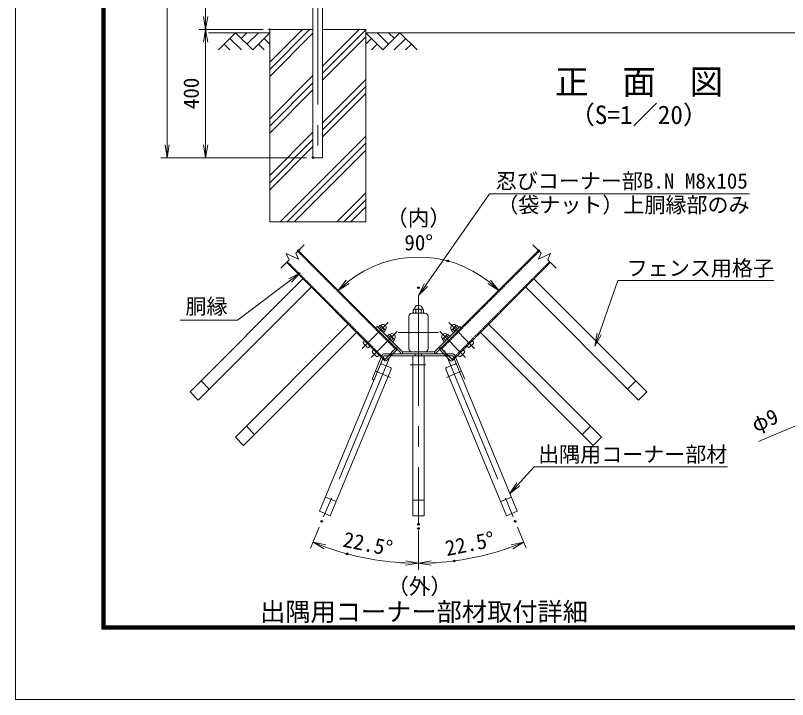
# Model space of a CAD drawing. Units: millimetres, scale not verified. Extents: x -4200 to 4200, y -2970 to 2970.
# Drawn here: x -4200 to -1791, y -2970 to -836 of the extents above; entities that cross this region are included whole.
import ezdxf
from ezdxf.enums import TextEntityAlignment as Align

# ---------------------------------------------------------------- set-up
doc = ezdxf.new("R2010")
doc.units = ezdxf.units.MM
doc.header["$LTSCALE"] = 10
doc.header["$PDMODE"] = 32
doc.header["$PDSIZE"] = 5
doc.linetypes.add('USER1', pattern=[50.8, 31.75, -6.35, 6.35, -6.35])
doc.linetypes.add('USER2', pattern=[0.375, 0.25, -0.125])
for name, color, linetype, lineweight in [('0-0_D-STR1', 1, 'Continuous', 18), ('0-1_D-BMK', 2, 'USER1', 13), ('0-2_D-BGD', 7, 'Continuous', 18), ('0-3_D-STR4', 7, 'Continuous', 18), ('0-4_D-DCR-HCH', 7, 'Continuous', 13), ('0-5_D-STR3', 3, 'Continuous', 13), ('0-6_D-STR-DIM', 7, 'Continuous', 13), ('0-7_0', 7, 'Continuous', 18), ('0-9_D-TTL-TXT', 7, 'Continuous', 18), ('0-A_D-STR-TXT', 7, 'Continuous', 13), ('0-B_D-TTL', 7, 'Continuous', 18)]:
    doc.layers.add(name, color=color, linetype=linetype, lineweight=lineweight)
doc.layers.add('0-8_Defpoints', color=253, linetype='Continuous')
doc.styles.add('ＭＳ ゴシック', font='')
doc.styles.get('ＭＳ ゴシック').set_extended_font_data('MS Gothic')

# ---------------------------------------------------------------- blocks, each defined once
blk = doc.blocks.new('_Open')
at = {"layer": '0-7_0'}
blk.add_line((-10, 1.667), (0, 0), dxfattribs=at)
blk.add_lwpolyline([(-10, -1.667), (0, 0), (-10, 0)], dxfattribs=at)

msp = doc.modelspace()

# ---------------------------------------------------------------- linework, layer by layer
at = {"layer": '0-0_D-STR1'}
for p, q in [((-3271.57, -684.1), (-3271.57, -1279.9)), ((-3241.57, -1279.9), (-3241.57, -684.1)), ((-3271.57, -1279.9), (-3241.57, -1279.9)), ((-3271.57, -1279.9), (-3241.57, -1279.9)), ((-3317.41, -1569.37), (-3012.65, -1874.13)), ((-2567.77, -1569.41), (-2872.53, -1874.18)), ((-3354.18, -1606.14), (-3049.42, -1910.9)), ((-2531, -1606.18), (-2835.76, -1910.95)), ((-3304.96, -1660.16), (-3655.05, -2010.25)), ((-2580.21, -1660.21), (-2230.12, -2010.29)), ((-3279.51, -1685.62), (-3629.6, -2035.7)), ((-2605.67, -1685.66), (-2255.58, -2035.75)), ((-2972.56, -1774.36), (-2972.56, -1875.96)), ((-2921.76, -1765.16), (-2963.36, -1765.16)), ((-2912.56, -1875.96), (-2912.56, -1774.36)), ((-3163.54, -1801.58), (-3513.63, -2151.67)), ((-2721.63, -1801.63), (-2371.55, -2151.71)), ((-3138.09, -1827.04), (-3488.17, -2177.12)), ((-2747.09, -1827.08), (-2397, -2177.17)), ((-2963.36, -1885.16), (-2921.76, -1885.16)), ((-2960.56, -2396.46), (-2960.56, -1901.36)), ((-2924.56, -2396.46), (-2924.56, -1901.36)), ((-3250.85, -2382.67), (-3060.08, -1922.12)), ((-3056.94, -1923.42), (-3029.96, -1934.6)), ((-2828.19, -1923.42), (-2855.17, -1934.6)), ((-2634.28, -2382.67), (-2825.05, -1922.12)), ((-3217.59, -2396.45), (-3028.12, -1939.04)), ((-2667.54, -2396.45), (-2857.01, -1939.04)), ((-3595.3, -2001.41), (-3620.76, -1975.95)), ((-2289.87, -2001.46), (-2264.42, -1976)), ((-3655.05, -2010.25), (-3629.6, -2035.7)), ((-2230.12, -2010.29), (-2255.58, -2035.75)), ((-3453.88, -2142.83), (-3479.34, -2117.38)), ((-2431.29, -2142.88), (-2405.84, -2117.42)), ((-3513.63, -2151.67), (-3488.17, -2177.12)), ((-2371.55, -2151.71), (-2397, -2177.17)), ((-3232.48, -2338.33), (-3199.22, -2352.1)), ((-2924.56, -2348.46), (-2960.56, -2348.46)), ((-2652.65, -2338.33), (-2685.91, -2352.1)), ((-3250.85, -2382.67), (-3217.59, -2396.45)), ((-2634.28, -2382.67), (-2667.54, -2396.45)), ((-2924.56, -2396.46), (-2960.56, -2396.46))]:
    msp.add_line(p, q, dxfattribs=at)
at = {"layer": '0-0_D-STR1', "linetype": 'USER2'}
for p, q in [((-3319.67, -1571.63), (-3014.91, -1876.39)), ((-2565.5, -1571.68), (-2870.27, -1876.44)), ((-3351.92, -1603.87), (-3047.15, -1908.64)), ((-2533.26, -1603.92), (-2838.02, -1908.68))]:
    msp.add_line(p, q, dxfattribs=at)
at = {"layer": '0-0_D-STR1'}
for centre, radius, start, end in [((-3302.56, -1662.56), 3.4, 45, 135), ((-2582.62, -1662.61), 3.4, 45, 135), ((-3281.91, -1683.21), 3.4, 314.99941, 45), ((-2603.26, -1683.26), 3.4, 135, 225.00059), ((-2963.36, -1774.36), 9.2, 90, 180), ((-2921.76, -1774.36), 9.2, 0, 90), ((-3161.14, -1803.99), 3.4, 45, 135), ((-2724.04, -1804.03), 3.4, 45, 135), ((-3140.49, -1824.63), 3.4, 314.99941, 45), ((-2744.68, -1824.68), 3.4, 135, 225.00059), ((-2963.36, -1875.96), 9.2, 180, 270), ((-2921.76, -1875.96), 9.2, 270, 0), ((-2957.16, -1901.36), 3.4, 90, 180.00008), ((-2927.96, -1901.36), 3.4, 359.99936, 90), ((-3058.24, -1926.56), 3.4, 67.5, 157.50008), ((-2826.89, -1926.56), 3.4, 22.49936, 112.5), ((-3031.26, -1937.74), 3.4, 337.49992, 67.5), ((-2853.87, -1937.74), 3.4, 112.5, 202.50008)]:
    msp.add_arc(centre, radius, start, end, dxfattribs=at)
at = {"layer": '0-1_D-BMK'}
for p, q in [((-3256.57, 1235.1), (-3256.57, -1294.9)), ((-2942.56, -1711.96), (-2942.56, -1938.28)), ((-2942.56, -1736.68), (-2942.56, -2423.13)), ((-3037.14, -1793.97), (-3117.98, -1874.81)), ((-2848.03, -1794.02), (-2767.2, -1874.85)), ((-3008.86, -1822.26), (-3089.69, -1903.09)), ((-3005.43, -1825.12), (-2879.7, -1825.12)), ((-2876.32, -1822.31), (-2795.48, -1903.14)), ((-3068.42, -1989.28), (-3023.55, -1880.97)), ((-2952.56, -1897.96), (-2952.56, -1891.56)), ((-2932.56, -1897.96), (-2932.56, -1891.56)), ((-2816.71, -1989.28), (-2861.58, -1880.97)), ((-2919.1, -1925.96), (-2968.83, -1925.96)), ((-3075.85, -1945.9), (-3029.9, -1964.93)), ((-2809.28, -1945.9), (-2855.23, -1964.93)), ((-3068.42, -1989.28), (-3244.42, -2414.2)), ((-2816.71, -1989.28), (-2640.71, -2414.2))]:
    msp.add_line(p, q, dxfattribs=at)
at = {"layer": '0-2_D-BGD'}
for p, q in [((-3406.57, -889.9), (-3597.42, -889.9)), ((-1406.57, -889.9), (-3106.57, -889.9))]:
    msp.add_line(p, q, dxfattribs=at)
at = {"layer": '0-3_D-STR4'}
for p, q in [((-3406.57, -879.9), (-3406.57, -1479.9)), ((-3271.57, -879.9), (-3406.57, -879.9)), ((-3106.57, -879.9), (-3241.57, -879.9)), ((-3106.57, -879.9), (-3106.57, -1479.9)), ((-3106.57, -1479.9), (-3406.57, -1479.9))]:
    msp.add_line(p, q, dxfattribs=at)
at = {"layer": '0-4_D-DCR-HCH'}
for p, q in [((-3513, -889.9), (-3566.21, -943.12)), ((-3513, -889.9), (-3459.79, -943.12)), ((-3495.26, -907.64), (-3477.52, -889.9)), ((-3477.52, -925.38), (-3442.05, -889.9)), ((-3459.79, -943.12), (-3406.57, -889.9)), ((-3406.57, -1004.25), (-3282.22, -879.9)), ((-3406.57, -982.16), (-3304.32, -879.9)), ((-3406.57, -1026.35), (-3271.57, -891.35)), ((-3241.57, -993.93), (-3127.54, -879.9)), ((-3241.57, -1016.03), (-3106.57, -881.03)), ((-3053.36, -943.12), (-3106.57, -889.9)), ((-3035.62, -925.38), (-3071.1, -889.9)), ((-3000.15, -889.9), (-3053.36, -943.12)), ((-3017.79, -907.73), (-3035.62, -889.9)), ((-3000.15, -889.9), (-2946.94, -943.12)), ((-3530.74, -907.64), (-3495.1, -943.12)), ((-3424.31, -907.64), (-3406.57, -925.3)), ((-3241.57, -1038.13), (-3106.57, -903.13)), ((-3088.84, -907.64), (-3106.57, -925.3)), ((-2982.41, -907.64), (-3018.05, -943.12)), ((-3548.47, -925.38), (-3530.65, -943.12)), ((-3442.05, -925.38), (-3424.23, -943.12)), ((-3071.1, -925.38), (-3088.92, -943.12)), ((-2964.67, -925.38), (-2982.49, -943.12)), ((-3406.57, -1158.93), (-3271.57, -1023.93)), ((-3241.57, -1170.71), (-3106.57, -1035.71)), ((-3406.57, -1181.03), (-3271.57, -1046.03)), ((-3241.57, -1192.81), (-3106.57, -1057.81)), ((-3406.57, -1203.13), (-3271.57, -1068.13)), ((-3241.57, -1214.9), (-3106.57, -1079.9)), ((-3406.57, -1335.71), (-3271.57, -1200.71)), ((-3406.57, -1357.81), (-3271.57, -1222.81)), ((-3373.99, -1479.9), (-3106.57, -1212.49)), ((-3406.57, -1379.9), (-3271.57, -1244.9)), ((-3351.89, -1479.9), (-3106.57, -1234.58)), ((-3329.8, -1479.9), (-3106.57, -1256.68)), ((-3197.21, -1479.9), (-3106.57, -1389.26)), ((-3175.12, -1479.9), (-3106.57, -1411.36)), ((-3153.02, -1479.9), (-3106.57, -1433.46))]:
    msp.add_line(p, q, dxfattribs=at)
at = {"layer": '0-5_D-STR3'}
for p, q in [((-2958.76, -1763.16), (-2958.76, -1754.16)), ((-2955.03, -1752.16), (-2930.34, -1752.16)), ((-2955.03, -1752.16), (-2930.34, -1752.16)), ((-2950.66, -1754.16), (-2950.66, -1763.16)), ((-2934.46, -1754.16), (-2934.46, -1763.16)), ((-2926.36, -1763.16), (-2926.36, -1754.16)), ((-2955.03, -1765.16), (-2930.34, -1765.16)), ((-2955.03, -1765.16), (-2930.34, -1765.16)), ((-3071.76, -1805.97), (-3076.29, -1810.49)), ((-2994.44, -1883.29), (-3071.76, -1805.97)), ((-3062.14, -1802.71), (-3068.58, -1809.15)), ((-3060.4, -1803.18), (-3062.14, -1802.71)), ((-3046.35, -1817.24), (-3060.4, -1803.18)), ((-2838.83, -1817.28), (-2824.77, -1803.23)), ((-2824.77, -1803.23), (-2823.03, -1802.76)), ((-2823.03, -1802.76), (-2816.6, -1809.19)), ((-2998.96, -1887.81), (-3076.29, -1810.49)), ((-3052.32, -1825.41), (-3068.58, -1809.15)), ((-3058.03, -1806.83), (-3064.46, -1813.26)), ((-3050, -1814.86), (-3056.43, -1821.29)), ((-3045.88, -1818.98), (-3052.32, -1825.41)), ((-3045.88, -1818.98), (-3046.35, -1817.24)), ((-2886.16, -1887.81), (-2808.84, -1810.49)), ((-2839.29, -1819.02), (-2838.83, -1817.28)), ((-2839.29, -1819.02), (-2832.86, -1825.46)), ((-2835.18, -1814.91), (-2828.74, -1821.34)), ((-2832.86, -1825.46), (-2816.6, -1809.19)), ((-2827.15, -1806.88), (-2820.71, -1813.31)), ((-3110.23, -1850.09), (-3114.51, -1855.2)), ((-3033.86, -1831), (-3040.29, -1837.43)), ((-3024.03, -1853.7), (-3040.29, -1837.43)), ((-3029.74, -1835.11), (-3036.18, -1841.55)), ((-3032.12, -1831.46), (-3033.86, -1831)), ((-3018.06, -1845.52), (-3032.12, -1831.46)), ((-3021.71, -1843.15), (-3028.15, -1849.58)), ((-3017.6, -1847.26), (-3024.03, -1853.7)), ((-3017.6, -1847.26), (-3018.06, -1845.52)), ((-2867.58, -1847.31), (-2867.11, -1845.57)), ((-2867.58, -1847.31), (-2861.14, -1853.74)), ((-2867.11, -1845.57), (-2853.06, -1831.51)), ((-2863.46, -1843.19), (-2857.03, -1849.63)), ((-2861.14, -1853.74), (-2844.88, -1837.48)), ((-2855.43, -1835.16), (-2849, -1841.59)), ((-2853.06, -1831.51), (-2851.31, -1831.04)), ((-2851.31, -1831.04), (-2844.88, -1837.48)), ((-2774.95, -1850.14), (-2770.66, -1855.24)), ((-3114.35, -1858.98), (-3102.15, -1871.18)), ((-3093.26, -1867.06), (-3098.37, -1871.35)), ((-3081.94, -1878.37), (-3086.23, -1883.48)), ((-3012.65, -1874.13), (-3049.42, -1910.9)), ((-3010.53, -1876.25), (-3012.65, -1874.13)), ((-2874.65, -1876.3), (-2872.53, -1874.18)), ((-2872.53, -1874.18), (-2835.76, -1910.95)), ((-2803.23, -1878.42), (-2798.95, -1883.53)), ((-2791.92, -1867.11), (-2786.81, -1871.39)), ((-2770.83, -1859.02), (-2783.03, -1871.23)), ((-3087.01, -1970.41), (-3056.5, -1896.75)), ((-3086.06, -1887.26), (-3073.86, -1899.47)), ((-3081.1, -1972.86), (-3050.58, -1899.2)), ((-3064.97, -1895.34), (-3070.08, -1899.63)), ((-3048.74, -1891.56), (-2942.56, -1891.56)), ((-3048.74, -1897.96), (-2942.56, -1897.96)), ((-3010.53, -1880.49), (-3043.05, -1913.02)), ((-2992.56, -1891.28), (-2992.56, -1884.59)), ((-2989.91, -1885.16), (-2895.22, -1885.16)), ((-2989.91, -1891.56), (-2895.22, -1891.56)), ((-2958.76, -1891.56), (-2926.36, -1891.56)), ((-2836.39, -1891.56), (-2942.56, -1891.56)), ((-2836.39, -1897.96), (-2942.56, -1897.96)), ((-2892.56, -1891.28), (-2892.56, -1884.59)), ((-2874.65, -1880.54), (-2842.12, -1913.07)), ((-2804.03, -1972.86), (-2834.54, -1899.2)), ((-2798.12, -1970.41), (-2828.63, -1896.75)), ((-2820.2, -1895.39), (-2815.09, -1899.68)), ((-2799.11, -1887.31), (-2811.31, -1899.51)), ((-3047.29, -1913.02), (-3049.42, -1910.9)), ((-2837.88, -1913.07), (-2835.76, -1910.95)), ((-3081.1, -1972.86), (-3087.01, -1970.41))]:
    msp.add_line(p, q, dxfattribs=at)
msp.add_lwpolyline([(-2890.69, -1883.29), (-2813.37, -1805.97), (-2808.84, -1810.49)], dxfattribs=at)
for centre, radius, start, end in [((-2954.71, -1757.24), 5.08, 37.21089, 142.78911), ((-2956.46, -1751.41), 1, 279.83916, 352.83194), ((-2942.56, -1753.16), 13, 7.16806, 172.83194), ((-2942.56, -1769.56), 17.4, 62.26063, 117.73937), ((-2930.41, -1757.26), 5.1, 37.42505, 142.57495), ((-2928.67, -1751.41), 1, 187.16806, 253.42019), ((-2954.71, -1760.09), 5.08, 217.21089, 322.78911), ((-2942.56, -1747.76), 17.4, 242.26063, 297.73937), ((-2930.41, -1760.06), 5.1, 217.42505, 322.57495), ((-3053.33, -1810.17), 9.94, 314.64798, 135.35202), ((-3070.96, -1812.65), 14.18, 24.22053, 41.8842), ((-2831.84, -1810.21), 9.94, 44.64798, 225.35202), ((-2814.22, -1812.69), 14.18, 138.1158, 155.77947), ((-3066.34, -1823.18), 18.34, 26.96185, 63.03815), ((-3055.81, -1827.79), 14.18, 48.1158, 65.77947), ((-3025.05, -1838.45), 9.94, 314.64798, 135.35202), ((-2860.13, -1838.5), 9.94, 44.64798, 225.35202), ((-2829.36, -1827.84), 14.18, 114.22053, 131.8842), ((-2818.83, -1823.22), 18.34, 116.96185, 153.03815), ((-3042.68, -1840.93), 14.18, 24.22053, 41.8842), ((-3038.06, -1851.46), 18.34, 26.96185, 63.03815), ((-3027.53, -1856.08), 14.18, 48.1158, 65.77947), ((-2857.65, -1856.12), 14.18, 114.22053, 131.8842), ((-2847.12, -1851.51), 18.34, 116.96185, 153.03815), ((-2842.5, -1840.98), 14.18, 138.1158, 155.77947), ((-3112.37, -1857), 2.8, 140, 225), ((-3100.17, -1869.2), 2.8, 225, 310), ((-3012.65, -1878.37), 3, 315, 45), ((-2872.53, -1878.42), 3, 135, 225), ((-2785.01, -1869.25), 2.8, 230, 315), ((-2772.81, -1857.04), 2.8, 315, 40), ((-3084.08, -1885.28), 2.8, 140, 225), ((-3071.88, -1897.49), 2.8, 225, 310), ((-3048.74, -1899.96), 8.4, 90, 157.5), ((-3048.74, -1899.96), 2, 90, 157.5), ((-2989.91, -1878.76), 12.8, 225, 270), ((-2989.91, -1878.76), 6.4, 225, 270), ((-2895.22, -1878.76), 6.4, 270, 315), ((-2895.22, -1878.76), 12.8, 270, 315), ((-2836.39, -1899.96), 8.4, 22.5, 90), ((-2836.39, -1899.96), 2, 22.5, 90), ((-2813.29, -1897.53), 2.8, 230, 315), ((-2801.09, -1885.33), 2.8, 315, 40), ((-3045.17, -1910.9), 3, 225, 315), ((-2840, -1910.95), 3, 225, 315)]:
    msp.add_arc(centre, radius, start, end, dxfattribs=at)
at = {"layer": '0-6_D-STR-DIM'}
for p, q in [((-3726.57, -1279.9), (-3726.57, 1220.1)), ((-3606.57, -879.9), (-3606.57, 1220.1)), ((-3426.57, -879.9), (-3626.57, -879.9)), ((-3291.57, -1279.9), (-3746.57, -1279.9)), ((-3325.59, -1577.55), (-3299.63, -1551.59)), ((-2559.58, -1577.6), (-2585.54, -1551.64)), ((-3354.91, -1578.84), (-3346, -1597.96)), ((-3316.68, -1596.67), (-3354.91, -1578.84)), ((-3325.59, -1577.55), (-3316.68, -1596.67)), ((-2559.58, -1577.6), (-2568.5, -1596.71)), ((-2568.5, -1596.71), (-2530.26, -1578.88)), ((-2530.26, -1578.88), (-2539.18, -1598)), ((-3371.96, -1623.92), (-3346, -1597.96)), ((-2513.22, -1623.96), (-2539.18, -1598)), ((-1881.61, -2165.02), (-1741.34, -2105.3)), ((-3252.08, -2432.68), (-3279.11, -2497.94)), ((-2633.05, -2432.68), (-2606.02, -2497.94)), ((-2942.56, -2443.13), (-2942.56, -2564.88)), ((-2942.56, -2456.46), (-2942.56, -2564.88))]:
    msp.add_line(p, q, dxfattribs=at)
for start, end in [(250.16693, 267.33307), (272.66693, 289.83307)]:
    msp.add_arc((-2942.56, -1685.45), 859.43, start, end, dxfattribs=at)
at = {"layer": '0-7_0'}
for p, q in [((-3426.57, -879.9), (-3626.57, -879.9)), ((-3606.57, -1279.9), (-3606.57, -879.9)), ((-3291.57, -1279.9), (-3626.57, -1279.9))]:
    msp.add_line(p, q, dxfattribs=at)
msp.add_arc((-2942.56, -1944.21), 354.35, 51.47119, 128.52881, dxfattribs=at)
at = {"layer": '0-8_Defpoints'}
for p in [(-3606.57, -879.9), (-3406.57, -879.9), (-3271.57, -1279.9), (-3317.41, -1569.37), (-2567.77, -1569.41), (-2850.85, -1601.94), (-2942.56, -1685.45), (-3012.65, -1874.13), (-2872.53, -1874.18), (-3244.42, -2414.2), (-2942.56, -2423.13), (-2640.71, -2414.2), (-2942.56, -2436.46), (-3165, -2515.59), (-2830.39, -2537.53)]:
    msp.add_point(p, dxfattribs=at)
at = {"layer": '0-A_D-STR-TXT'}
for points in [[(-1909.56, -1392.49), (-2720.48, -1392.49), (-2941.3, -1708.52)], [(-3686.33, -1786.19), (-3506.72, -1786.19), (-3312.78, -1639.83)], [(-1833.67, -1662.36), (-2320.86, -1662.36), (-2391.45, -1865.6)], [(-1978.29, -2244.13), (-2581.08, -2244.13), (-2656.65, -2326.69)]]:
    msp.add_lwpolyline(points, dxfattribs=at)
at = {"layer": '0-B_D-TTL'}
for points in [[(-4199.96, -2969.91), (4200.04, -2969.91), (4200.04, 2970.09), (-4199.96, 2970.09)], [(-3929.96, 2750.09), (3930.04, 2750.09), (3930.04, -2749.91), (-3929.96, -2749.91)], [(-3927.46, 2747.59), (3927.54, 2747.59), (3927.54, -2747.41), (-3927.46, -2747.41)], [(-3924.96, 2745.09), (3925.04, 2745.09), (3925.04, -2744.91), (-3924.96, -2744.91)], [(-3922.46, 2742.59), (3922.54, 2742.59), (3922.54, -2742.41), (-3922.46, -2742.41)], [(-3919.96, 2740.09), (3920.04, 2740.09), (3920.04, -2739.91), (-3919.96, -2739.91)]]:
    msp.add_lwpolyline(points, close=True, dxfattribs=at)

# ---------------------------------------------------------------- block references
at = {"layer": '0-6_D-STR-DIM', "xscale": 4, "yscale": 4}
for p, rotation in [((-3606.57, -879.9), 270), ((-3726.57, -1279.9), 270), ((-3271.45, -2479.46), 158.83347), ((-2613.68, -2479.46), 21.16653), ((-2942.56, -2544.88), 358.66653), ((-2942.56, -2544.88), 181.33347)]:
    msp.add_blockref('_Open', p, dxfattribs=dict(at, rotation=rotation))
at = {"layer": '0-7_0', "xscale": 4, "yscale": 4}
for p, rotation in [((-3606.57, -879.9), 90), ((-3606.57, -1279.9), 270), ((-3193.13, -1693.65), 221.7644), ((-2692, -1693.65), 318.2356)]:
    msp.add_blockref('_Open', p, dxfattribs=dict(at, rotation=rotation))
at = {"layer": '0-A_D-STR-TXT', "xscale": 4, "yscale": 4}
for p, rotation in [((-3311.19, -1638.62), 37.04133), ((-2942.44, -1710.16), 235.05726), ((-2392.11, -1867.49), 250.8456), ((-2658, -2328.17), 227.53145)]:
    msp.add_blockref('_Open', p, dxfattribs=dict(at, rotation=rotation))

# ---------------------------------------------------------------- texts
at = {"layer": '0-6_D-STR-DIM', "style": 'ＭＳ ゴシック'}
for s, rotation, p in [('φ9', 23.06, (-1884.88, -2150.25)), ('22.5°', 348.75, (-3183.77, -2506.86)), ('22.5°', 11.25, (-2851.07, -2536.64))]:
    msp.add_text(s, height=48.09, rotation=rotation, dxfattribs=at).set_placement(p, align=Align.BOTTOM_LEFT)
at = {"layer": '0-7_0', "style": 'ＭＳ ゴシック'}
msp.add_text('400', height=48.09, rotation=90, dxfattribs=at).set_placement((-3613.32, -1128.41), align=Align.BOTTOM_LEFT)
msp.add_text('90°', height=48.09, dxfattribs=at).set_placement((-2986.5, -1583.12), align=Align.BOTTOM_LEFT)
at = {"layer": '0-9_D-TTL-TXT', "style": 'ＭＳ ゴシック'}
for s, height, p in [('正\u3000面\u3000図', 76.98, (-2516.47, -1104.71)), ('（S=1／20）', 57.7, (-2470.99, -1192.17)), ('出隅用コーナー部材取付詳細', 57.7, (-3436.86, -2742.14))]:
    msp.add_text(s, height=height, dxfattribs=at).set_placement(p, align=Align.BOTTOM_LEFT)
at = {"layer": '0-A_D-STR-TXT', "style": 'ＭＳ ゴシック'}
for s, height, p in [('忍びコーナー部B.N M8x105', 48.09, (-2701.3, -1390.74)), ('（袋ナット）上胴縁部のみ', 48.09, (-2696.66, -1465.42)), ('（内）', 49.49, (-3043.57, -1506.93)), ('フェンス用格子', 48.09, (-2292.53, -1662.64)), ('胴縁', 48.09, (-3669.53, -1782.11)), ('出隅用コーナー部材', 48.09, (-2569.14, -2243.5)), ('（外）', 49.49, (-3040.29, -2656))]:
    msp.add_text(s, height=height, dxfattribs=at).set_placement(p, align=Align.BOTTOM_LEFT)

doc.saveas('drawing.dxf')
